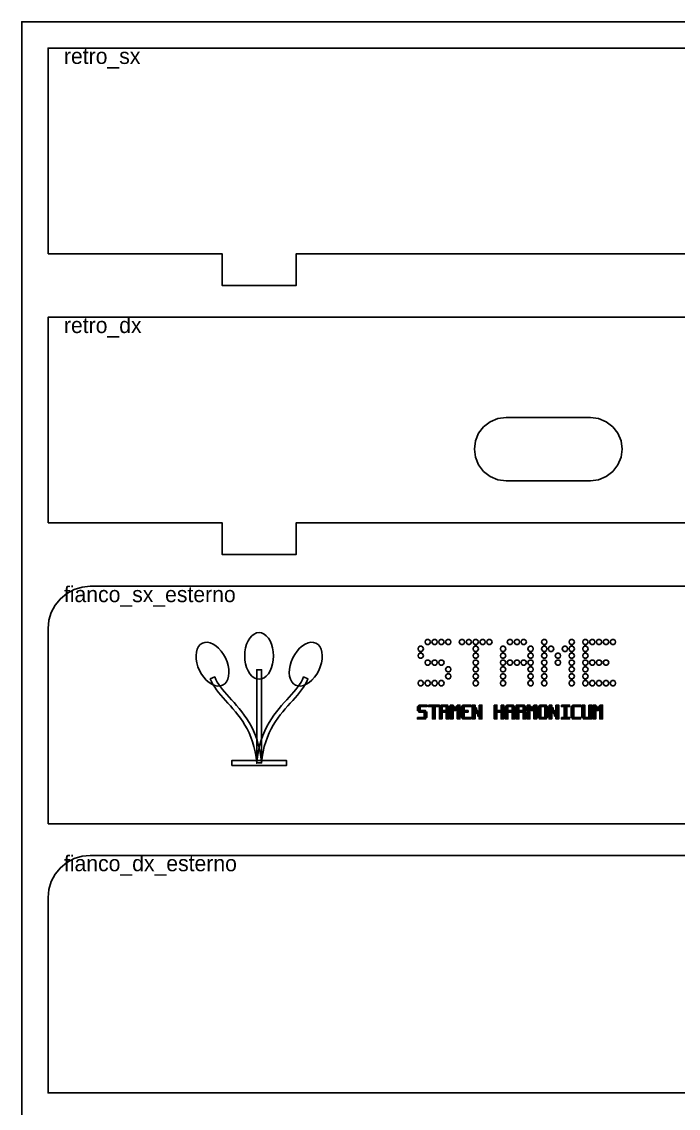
# Model space of a CAD drawing. Header units: millimetres. Extents: x 0 to 390, y 0 to 390.
# Drawn here: x 0 to 124.5, y 184.1 to 390 of the extents above; entities that cross this region are included whole.
import ezdxf

# ---------------------------------------------------------------- set-up
doc = ezdxf.new("R2010")
doc.units = ezdxf.units.MM
for name, color, linetype in [('INCISIONE', 7, 'CONTINUOUS'), ('SEGNO', 5, 'CONTINUOUS'), ('TAGLIO', 1, 'CONTINUOUS')]:
    doc.layers.add(name, color=color, linetype=linetype)

msp = doc.modelspace()

# ---------------------------------------------------------------- linework, layer by layer
at = {"layer": 'INCISIONE'}
for points in [[(47.73, 269.8), (47.689, 269.032), (47.565, 268.288), (47.364, 267.59), (47.091, 266.959), (46.755, 266.414), (46.365, 265.972), (45.934, 265.647), (45.474, 265.447), (45, 265.38), (44.526, 265.447), (44.066, 265.647), (43.635, 265.972), (43.245, 266.414), (42.909, 266.959), (42.636, 267.59), (42.435, 268.288), (42.311, 269.032), (42.27, 269.8), (42.311, 270.568), (42.435, 271.312), (42.636, 272.01), (42.909, 272.641), (43.245, 273.186), (43.635, 273.628), (44.066, 273.953), (44.526, 274.153), (45, 274.22), (45.474, 274.153), (45.934, 273.953), (46.365, 273.628), (46.755, 273.186), (47.091, 272.641), (47.364, 272.01), (47.565, 271.312), (47.689, 270.568)], [(38.618, 269.427), (38.915, 268.718), (39.128, 267.995), (39.25, 267.278), (39.279, 266.591), (39.213, 265.954), (39.054, 265.387), (38.807, 264.906), (38.48, 264.527), (38.083, 264.26), (37.626, 264.114), (37.126, 264.094), (36.596, 264.2), (36.053, 264.428), (35.513, 264.772), (34.992, 265.222), (34.508, 265.763), (34.073, 266.379), (33.702, 267.053), (33.405, 267.762), (33.192, 268.485), (33.07, 269.202), (33.041, 269.889), (33.107, 270.526), (33.266, 271.093), (33.513, 271.574), (33.84, 271.953), (34.237, 272.22), (34.694, 272.366), (35.194, 272.386), (35.724, 272.28), (36.267, 272.052), (36.807, 271.708), (37.328, 271.258), (37.812, 270.717), (38.247, 270.101)], [(56.298, 267.053), (55.927, 266.379), (55.492, 265.763), (55.008, 265.222), (54.487, 264.772), (53.947, 264.428), (53.404, 264.2), (52.874, 264.094), (52.374, 264.114), (51.917, 264.26), (51.52, 264.527), (51.193, 264.906), (50.946, 265.387), (50.787, 265.954), (50.721, 266.591), (50.75, 267.278), (50.872, 267.995), (51.085, 268.718), (51.382, 269.427), (51.753, 270.101), (52.188, 270.717), (52.672, 271.258), (53.193, 271.708), (53.733, 272.052), (54.276, 272.28), (54.806, 272.386), (55.306, 272.366), (55.763, 272.22), (56.16, 271.953), (56.487, 271.574), (56.734, 271.093), (56.893, 270.526), (56.959, 269.889), (56.93, 269.202), (56.808, 268.485), (56.595, 267.762)], [(77.457, 272.45), (77.36, 272.152), (77.107, 271.968), (76.793, 271.968), (76.54, 272.152), (76.443, 272.45), (76.54, 272.748), (76.793, 272.932), (77.107, 272.932), (77.36, 272.748)], [(78.757, 272.45), (78.66, 272.152), (78.407, 271.968), (78.093, 271.968), (77.84, 272.152), (77.743, 272.45), (77.84, 272.748), (78.093, 272.932), (78.407, 272.932), (78.66, 272.748)], [(80.057, 272.45), (79.96, 272.152), (79.707, 271.968), (79.393, 271.968), (79.14, 272.152), (79.043, 272.45), (79.14, 272.748), (79.393, 272.932), (79.707, 272.932), (79.96, 272.748)], [(81.357, 272.45), (81.26, 272.152), (81.007, 271.968), (80.693, 271.968), (80.44, 272.152), (80.343, 272.45), (80.44, 272.748), (80.693, 272.932), (81.007, 272.932), (81.26, 272.748)], [(83.957, 272.45), (83.86, 272.152), (83.607, 271.968), (83.293, 271.968), (83.04, 272.152), (82.943, 272.45), (83.04, 272.748), (83.293, 272.932), (83.607, 272.932), (83.86, 272.748)], [(85.257, 272.45), (85.16, 272.152), (84.907, 271.968), (84.593, 271.968), (84.34, 272.152), (84.243, 272.45), (84.34, 272.748), (84.593, 272.932), (84.907, 272.932), (85.16, 272.748)], [(86.557, 272.45), (86.46, 272.152), (86.207, 271.968), (85.893, 271.968), (85.64, 272.152), (85.543, 272.45), (85.64, 272.748), (85.893, 272.932), (86.207, 272.932), (86.46, 272.748)], [(87.857, 272.45), (87.76, 272.152), (87.507, 271.968), (87.193, 271.968), (86.94, 272.152), (86.843, 272.45), (86.94, 272.748), (87.193, 272.932), (87.507, 272.932), (87.76, 272.748)], [(89.157, 272.45), (89.06, 272.152), (88.807, 271.968), (88.493, 271.968), (88.24, 272.152), (88.143, 272.45), (88.24, 272.748), (88.493, 272.932), (88.807, 272.932), (89.06, 272.748)], [(93.057, 272.45), (92.96, 272.152), (92.707, 271.968), (92.393, 271.968), (92.14, 272.152), (92.043, 272.45), (92.14, 272.748), (92.393, 272.932), (92.707, 272.932), (92.96, 272.748)], [(94.357, 272.45), (94.26, 272.152), (94.007, 271.968), (93.693, 271.968), (93.44, 272.152), (93.343, 272.45), (93.44, 272.748), (93.693, 272.932), (94.007, 272.932), (94.26, 272.748)], [(95.657, 272.45), (95.56, 272.152), (95.307, 271.968), (94.993, 271.968), (94.74, 272.152), (94.643, 272.45), (94.74, 272.748), (94.993, 272.932), (95.307, 272.932), (95.56, 272.748)], [(99.557, 272.45), (99.46, 272.152), (99.207, 271.968), (98.893, 271.968), (98.64, 272.152), (98.543, 272.45), (98.64, 272.748), (98.893, 272.932), (99.207, 272.932), (99.46, 272.748)], [(104.757, 272.45), (104.66, 272.152), (104.407, 271.968), (104.093, 271.968), (103.84, 272.152), (103.743, 272.45), (103.84, 272.748), (104.093, 272.932), (104.407, 272.932), (104.66, 272.748)], [(107.357, 272.45), (107.26, 272.152), (107.007, 271.968), (106.693, 271.968), (106.44, 272.152), (106.343, 272.45), (106.44, 272.748), (106.693, 272.932), (107.007, 272.932), (107.26, 272.748)], [(108.657, 272.45), (108.56, 272.152), (108.307, 271.968), (107.993, 271.968), (107.74, 272.152), (107.643, 272.45), (107.74, 272.748), (107.993, 272.932), (108.307, 272.932), (108.56, 272.748)], [(109.957, 272.45), (109.86, 272.152), (109.607, 271.968), (109.293, 271.968), (109.04, 272.152), (108.943, 272.45), (109.04, 272.748), (109.293, 272.932), (109.607, 272.932), (109.86, 272.748)], [(111.257, 272.45), (111.16, 272.152), (110.907, 271.968), (110.593, 271.968), (110.34, 272.152), (110.243, 272.45), (110.34, 272.748), (110.593, 272.932), (110.907, 272.932), (111.16, 272.748)], [(112.557, 272.45), (112.46, 272.152), (112.207, 271.968), (111.893, 271.968), (111.64, 272.152), (111.543, 272.45), (111.64, 272.748), (111.893, 272.932), (112.207, 272.932), (112.46, 272.748)], [(76.157, 271.15), (76.06, 270.852), (75.807, 270.668), (75.493, 270.668), (75.24, 270.852), (75.143, 271.15), (75.24, 271.448), (75.493, 271.632), (75.807, 271.632), (76.06, 271.448)], [(76.157, 269.85), (76.06, 269.552), (75.807, 269.368), (75.493, 269.368), (75.24, 269.552), (75.143, 269.85), (75.24, 270.148), (75.493, 270.332), (75.807, 270.332), (76.06, 270.148)], [(86.557, 271.15), (86.46, 270.852), (86.207, 270.668), (85.893, 270.668), (85.64, 270.852), (85.543, 271.15), (85.64, 271.448), (85.893, 271.632), (86.207, 271.632), (86.46, 271.448)], [(86.557, 269.85), (86.46, 269.552), (86.207, 269.368), (85.893, 269.368), (85.64, 269.552), (85.543, 269.85), (85.64, 270.148), (85.893, 270.332), (86.207, 270.332), (86.46, 270.148)], [(91.757, 271.15), (91.66, 270.852), (91.407, 270.668), (91.093, 270.668), (90.84, 270.852), (90.743, 271.15), (90.84, 271.448), (91.093, 271.632), (91.407, 271.632), (91.66, 271.448)], [(91.757, 269.85), (91.66, 269.552), (91.407, 269.368), (91.093, 269.368), (90.84, 269.552), (90.743, 269.85), (90.84, 270.148), (91.093, 270.332), (91.407, 270.332), (91.66, 270.148)], [(96.957, 271.15), (96.86, 270.852), (96.607, 270.668), (96.293, 270.668), (96.04, 270.852), (95.943, 271.15), (96.04, 271.448), (96.293, 271.632), (96.607, 271.632), (96.86, 271.448)], [(96.957, 269.85), (96.86, 269.552), (96.607, 269.368), (96.293, 269.368), (96.04, 269.552), (95.943, 269.85), (96.04, 270.148), (96.293, 270.332), (96.607, 270.332), (96.86, 270.148)], [(99.557, 271.15), (99.46, 270.852), (99.207, 270.668), (98.893, 270.668), (98.64, 270.852), (98.543, 271.15), (98.64, 271.448), (98.893, 271.632), (99.207, 271.632), (99.46, 271.448)], [(99.557, 269.85), (99.46, 269.552), (99.207, 269.368), (98.893, 269.368), (98.64, 269.552), (98.543, 269.85), (98.64, 270.148), (98.893, 270.332), (99.207, 270.332), (99.46, 270.148)], [(100.857, 271.15), (100.76, 270.852), (100.507, 270.668), (100.193, 270.668), (99.94, 270.852), (99.843, 271.15), (99.94, 271.448), (100.193, 271.632), (100.507, 271.632), (100.76, 271.448)], [(102.157, 269.85), (102.06, 269.552), (101.807, 269.368), (101.493, 269.368), (101.24, 269.552), (101.143, 269.85), (101.24, 270.148), (101.493, 270.332), (101.807, 270.332), (102.06, 270.148)], [(103.457, 271.15), (103.36, 270.852), (103.107, 270.668), (102.793, 270.668), (102.54, 270.852), (102.443, 271.15), (102.54, 271.448), (102.793, 271.632), (103.107, 271.632), (103.36, 271.448)], [(104.757, 271.15), (104.66, 270.852), (104.407, 270.668), (104.093, 270.668), (103.84, 270.852), (103.743, 271.15), (103.84, 271.448), (104.093, 271.632), (104.407, 271.632), (104.66, 271.448)], [(104.757, 269.85), (104.66, 269.552), (104.407, 269.368), (104.093, 269.368), (103.84, 269.552), (103.743, 269.85), (103.84, 270.148), (104.093, 270.332), (104.407, 270.332), (104.66, 270.148)], [(107.357, 271.15), (107.26, 270.852), (107.007, 270.668), (106.693, 270.668), (106.44, 270.852), (106.343, 271.15), (106.44, 271.448), (106.693, 271.632), (107.007, 271.632), (107.26, 271.448)], [(107.357, 269.85), (107.26, 269.552), (107.007, 269.368), (106.693, 269.368), (106.44, 269.552), (106.343, 269.85), (106.44, 270.148), (106.693, 270.332), (107.007, 270.332), (107.26, 270.148)], [(77.457, 268.55), (77.36, 268.252), (77.107, 268.068), (76.793, 268.068), (76.54, 268.252), (76.443, 268.55), (76.54, 268.848), (76.793, 269.032), (77.107, 269.032), (77.36, 268.848)], [(78.757, 268.55), (78.66, 268.252), (78.407, 268.068), (78.093, 268.068), (77.84, 268.252), (77.743, 268.55), (77.84, 268.848), (78.093, 269.032), (78.407, 269.032), (78.66, 268.848)], [(80.057, 268.55), (79.96, 268.252), (79.707, 268.068), (79.393, 268.068), (79.14, 268.252), (79.043, 268.55), (79.14, 268.848), (79.393, 269.032), (79.707, 269.032), (79.96, 268.848)], [(81.357, 267.25), (81.26, 266.952), (81.007, 266.768), (80.693, 266.768), (80.44, 266.952), (80.343, 267.25), (80.44, 267.548), (80.693, 267.732), (81.007, 267.732), (81.26, 267.548)], [(86.557, 268.55), (86.46, 268.252), (86.207, 268.068), (85.893, 268.068), (85.64, 268.252), (85.543, 268.55), (85.64, 268.848), (85.893, 269.032), (86.207, 269.032), (86.46, 268.848)], [(86.557, 267.25), (86.46, 266.952), (86.207, 266.768), (85.893, 266.768), (85.64, 266.952), (85.543, 267.25), (85.64, 267.548), (85.893, 267.732), (86.207, 267.732), (86.46, 267.548)], [(91.757, 268.55), (91.66, 268.252), (91.407, 268.068), (91.093, 268.068), (90.84, 268.252), (90.743, 268.55), (90.84, 268.848), (91.093, 269.032), (91.407, 269.032), (91.66, 268.848)], [(91.757, 267.25), (91.66, 266.952), (91.407, 266.768), (91.093, 266.768), (90.84, 266.952), (90.743, 267.25), (90.84, 267.548), (91.093, 267.732), (91.407, 267.732), (91.66, 267.548)], [(93.057, 268.55), (92.96, 268.252), (92.707, 268.068), (92.393, 268.068), (92.14, 268.252), (92.043, 268.55), (92.14, 268.848), (92.393, 269.032), (92.707, 269.032), (92.96, 268.848)], [(94.357, 268.55), (94.26, 268.252), (94.007, 268.068), (93.693, 268.068), (93.44, 268.252), (93.343, 268.55), (93.44, 268.848), (93.693, 269.032), (94.007, 269.032), (94.26, 268.848)], [(95.657, 268.55), (95.56, 268.252), (95.307, 268.068), (94.993, 268.068), (94.74, 268.252), (94.643, 268.55), (94.74, 268.848), (94.993, 269.032), (95.307, 269.032), (95.56, 268.848)], [(96.957, 268.55), (96.86, 268.252), (96.607, 268.068), (96.293, 268.068), (96.04, 268.252), (95.943, 268.55), (96.04, 268.848), (96.293, 269.032), (96.607, 269.032), (96.86, 268.848)], [(96.957, 267.25), (96.86, 266.952), (96.607, 266.768), (96.293, 266.768), (96.04, 266.952), (95.943, 267.25), (96.04, 267.548), (96.293, 267.732), (96.607, 267.732), (96.86, 267.548)], [(99.557, 268.55), (99.46, 268.252), (99.207, 268.068), (98.893, 268.068), (98.64, 268.252), (98.543, 268.55), (98.64, 268.848), (98.893, 269.032), (99.207, 269.032), (99.46, 268.848)], [(99.557, 267.25), (99.46, 266.952), (99.207, 266.768), (98.893, 266.768), (98.64, 266.952), (98.543, 267.25), (98.64, 267.548), (98.893, 267.732), (99.207, 267.732), (99.46, 267.548)], [(102.157, 268.55), (102.06, 268.252), (101.807, 268.068), (101.493, 268.068), (101.24, 268.252), (101.143, 268.55), (101.24, 268.848), (101.493, 269.032), (101.807, 269.032), (102.06, 268.848)], [(104.757, 268.55), (104.66, 268.252), (104.407, 268.068), (104.093, 268.068), (103.84, 268.252), (103.743, 268.55), (103.84, 268.848), (104.093, 269.032), (104.407, 269.032), (104.66, 268.848)], [(104.757, 267.25), (104.66, 266.952), (104.407, 266.768), (104.093, 266.768), (103.84, 266.952), (103.743, 267.25), (103.84, 267.548), (104.093, 267.732), (104.407, 267.732), (104.66, 267.548)], [(107.357, 268.55), (107.26, 268.252), (107.007, 268.068), (106.693, 268.068), (106.44, 268.252), (106.343, 268.55), (106.44, 268.848), (106.693, 269.032), (107.007, 269.032), (107.26, 268.848)], [(107.357, 267.25), (107.26, 266.952), (107.007, 266.768), (106.693, 266.768), (106.44, 266.952), (106.343, 267.25), (106.44, 267.548), (106.693, 267.732), (107.007, 267.732), (107.26, 267.548)], [(108.657, 268.55), (108.56, 268.252), (108.307, 268.068), (107.993, 268.068), (107.74, 268.252), (107.643, 268.55), (107.74, 268.848), (107.993, 269.032), (108.307, 269.032), (108.56, 268.848)], [(109.957, 268.55), (109.86, 268.252), (109.607, 268.068), (109.293, 268.068), (109.04, 268.252), (108.943, 268.55), (109.04, 268.848), (109.293, 269.032), (109.607, 269.032), (109.86, 268.848)], [(111.257, 268.55), (111.16, 268.252), (110.907, 268.068), (110.593, 268.068), (110.34, 268.252), (110.243, 268.55), (110.34, 268.848), (110.593, 269.032), (110.907, 269.032), (111.16, 268.848)], [(45.452, 249.57), (45.324, 250.718), (45.138, 251.813), (44.9, 252.844), (44.615, 253.816), (44.288, 254.73), (43.923, 255.591), (43.525, 256.402), (43.1, 257.166), (42.653, 257.885), (42.187, 258.565), (41.71, 259.208), (41.225, 259.818), (40.737, 260.398), (40.252, 260.952), (39.775, 261.484), (39.309, 261.997), (38.861, 262.494), (38.435, 262.979), (38.035, 263.455), (37.666, 263.924), (37.333, 264.391), (37.04, 264.856), (36.79, 265.325), (36.578, 265.819), (35.742, 265.461), (35.97, 264.93), (36.253, 264.399), (36.578, 263.883), (36.938, 263.379), (37.329, 262.881), (37.745, 262.386), (38.181, 261.889), (38.634, 261.387), (39.099, 260.874), (39.571, 260.349), (40.046, 259.806), (40.52, 259.242), (40.988, 258.654), (41.446, 258.037), (41.89, 257.388), (42.316, 256.704), (42.719, 255.98), (43.095, 255.214), (43.44, 254.4), (43.75, 253.535), (44.02, 252.614), (44.246, 251.635), (44.423, 250.592), (44.548, 249.47)], [(45.455, 249.52), (45.455, 250.27), (45.455, 251.025), (45.455, 251.783), (45.455, 252.545), (45.455, 253.309), (45.455, 254.074), (45.455, 254.84), (45.455, 255.606), (45.455, 256.371), (45.455, 257.134), (45.455, 257.895), (45.455, 258.652), (45.455, 259.406), (45.455, 260.155), (45.455, 260.898), (45.455, 261.634), (45.455, 262.363), (45.455, 263.085), (45.455, 263.797), (45.455, 264.5), (45.455, 265.193), (45.455, 265.874), (45.455, 266.543), (45.455, 267.2), (44.545, 267.2), (44.545, 266.543), (44.545, 265.874), (44.545, 265.193), (44.545, 264.5), (44.545, 263.797), (44.545, 263.085), (44.545, 262.363), (44.545, 261.634), (44.545, 260.898), (44.545, 260.155), (44.545, 259.406), (44.545, 258.652), (44.545, 257.895), (44.545, 257.134), (44.545, 256.371), (44.545, 255.606), (44.545, 254.84), (44.545, 254.074), (44.545, 253.309), (44.545, 252.545), (44.545, 251.783), (44.545, 251.025), (44.545, 250.27), (44.545, 249.52)], [(45.452, 249.47), (45.577, 250.592), (45.754, 251.635), (45.98, 252.614), (46.25, 253.535), (46.56, 254.4), (46.905, 255.214), (47.281, 255.98), (47.684, 256.704), (48.11, 257.388), (48.554, 258.037), (49.012, 258.654), (49.48, 259.242), (49.954, 259.806), (50.429, 260.349), (50.901, 260.874), (51.366, 261.387), (51.819, 261.889), (52.255, 262.386), (52.671, 262.881), (53.062, 263.379), (53.422, 263.883), (53.747, 264.399), (54.03, 264.93), (54.258, 265.461), (53.422, 265.819), (53.21, 265.325), (52.96, 264.856), (52.667, 264.391), (52.334, 263.924), (51.965, 263.455), (51.565, 262.979), (51.139, 262.494), (50.691, 261.997), (50.225, 261.484), (49.748, 260.952), (49.263, 260.398), (48.775, 259.818), (48.29, 259.208), (47.813, 258.565), (47.347, 257.885), (46.9, 257.166), (46.475, 256.402), (46.077, 255.591), (45.712, 254.73), (45.385, 253.816), (45.1, 252.844), (44.862, 251.813), (44.676, 250.718), (44.548, 249.57)], [(81.357, 265.95), (81.26, 265.652), (81.007, 265.468), (80.693, 265.468), (80.44, 265.652), (80.343, 265.95), (80.44, 266.248), (80.693, 266.432), (81.007, 266.432), (81.26, 266.248)], [(86.557, 265.95), (86.46, 265.652), (86.207, 265.468), (85.893, 265.468), (85.64, 265.652), (85.543, 265.95), (85.64, 266.248), (85.893, 266.432), (86.207, 266.432), (86.46, 266.248)], [(91.757, 265.95), (91.66, 265.652), (91.407, 265.468), (91.093, 265.468), (90.84, 265.652), (90.743, 265.95), (90.84, 266.248), (91.093, 266.432), (91.407, 266.432), (91.66, 266.248)], [(96.957, 265.95), (96.86, 265.652), (96.607, 265.468), (96.293, 265.468), (96.04, 265.652), (95.943, 265.95), (96.04, 266.248), (96.293, 266.432), (96.607, 266.432), (96.86, 266.248)], [(99.557, 265.95), (99.46, 265.652), (99.207, 265.468), (98.893, 265.468), (98.64, 265.652), (98.543, 265.95), (98.64, 266.248), (98.893, 266.432), (99.207, 266.432), (99.46, 266.248)], [(104.757, 265.95), (104.66, 265.652), (104.407, 265.468), (104.093, 265.468), (103.84, 265.652), (103.743, 265.95), (103.84, 266.248), (104.093, 266.432), (104.407, 266.432), (104.66, 266.248)], [(107.357, 265.95), (107.26, 265.652), (107.007, 265.468), (106.693, 265.468), (106.44, 265.652), (106.343, 265.95), (106.44, 266.248), (106.693, 266.432), (107.007, 266.432), (107.26, 266.248)], [(76.157, 264.65), (76.06, 264.352), (75.807, 264.168), (75.493, 264.168), (75.24, 264.352), (75.143, 264.65), (75.24, 264.948), (75.493, 265.132), (75.807, 265.132), (76.06, 264.948)], [(77.457, 264.65), (77.36, 264.352), (77.107, 264.168), (76.793, 264.168), (76.54, 264.352), (76.443, 264.65), (76.54, 264.948), (76.793, 265.132), (77.107, 265.132), (77.36, 264.948)], [(78.757, 264.65), (78.66, 264.352), (78.407, 264.168), (78.093, 264.168), (77.84, 264.352), (77.743, 264.65), (77.84, 264.948), (78.093, 265.132), (78.407, 265.132), (78.66, 264.948)], [(80.057, 264.65), (79.96, 264.352), (79.707, 264.168), (79.393, 264.168), (79.14, 264.352), (79.043, 264.65), (79.14, 264.948), (79.393, 265.132), (79.707, 265.132), (79.96, 264.948)], [(86.557, 264.65), (86.46, 264.352), (86.207, 264.168), (85.893, 264.168), (85.64, 264.352), (85.543, 264.65), (85.64, 264.948), (85.893, 265.132), (86.207, 265.132), (86.46, 264.948)], [(91.757, 264.65), (91.66, 264.352), (91.407, 264.168), (91.093, 264.168), (90.84, 264.352), (90.743, 264.65), (90.84, 264.948), (91.093, 265.132), (91.407, 265.132), (91.66, 264.948)], [(96.957, 264.65), (96.86, 264.352), (96.607, 264.168), (96.293, 264.168), (96.04, 264.352), (95.943, 264.65), (96.04, 264.948), (96.293, 265.132), (96.607, 265.132), (96.86, 264.948)], [(99.557, 264.65), (99.46, 264.352), (99.207, 264.168), (98.893, 264.168), (98.64, 264.352), (98.543, 264.65), (98.64, 264.948), (98.893, 265.132), (99.207, 265.132), (99.46, 264.948)], [(104.757, 264.65), (104.66, 264.352), (104.407, 264.168), (104.093, 264.168), (103.84, 264.352), (103.743, 264.65), (103.84, 264.948), (104.093, 265.132), (104.407, 265.132), (104.66, 264.948)], [(107.357, 264.65), (107.26, 264.352), (107.007, 264.168), (106.693, 264.168), (106.44, 264.352), (106.343, 264.65), (106.44, 264.948), (106.693, 265.132), (107.007, 265.132), (107.26, 264.948)], [(108.657, 264.65), (108.56, 264.352), (108.307, 264.168), (107.993, 264.168), (107.74, 264.352), (107.643, 264.65), (107.74, 264.948), (107.993, 265.132), (108.307, 265.132), (108.56, 264.948)], [(109.957, 264.65), (109.86, 264.352), (109.607, 264.168), (109.293, 264.168), (109.04, 264.352), (108.943, 264.65), (109.04, 264.948), (109.293, 265.132), (109.607, 265.132), (109.86, 264.948)], [(111.257, 264.65), (111.16, 264.352), (110.907, 264.168), (110.593, 264.168), (110.34, 264.352), (110.243, 264.65), (110.34, 264.948), (110.593, 265.132), (110.907, 265.132), (111.16, 264.948)], [(112.557, 264.65), (112.46, 264.352), (112.207, 264.168), (111.893, 264.168), (111.64, 264.352), (111.543, 264.65), (111.64, 264.948), (111.893, 265.132), (112.207, 265.132), (112.46, 264.948)], [(75, 260.22), (75.52, 260.22), (75.52, 259.96), (75, 259.96)], [(75, 259.96), (75.52, 259.96), (75.52, 259.7), (75, 259.7)], [(75, 259.7), (75.52, 259.7), (75.52, 259.44), (75, 259.44)], [(75.26, 260.48), (76.82, 260.48), (76.82, 260.22), (75.26, 260.22)], [(77.08, 260.48), (79.16, 260.48), (79.16, 260.22), (77.08, 260.22)], [(77.86, 260.22), (78.38, 260.22), (78.38, 259.96), (77.86, 259.96)], [(77.86, 259.96), (78.38, 259.96), (78.38, 259.7), (77.86, 259.7)], [(77.86, 259.7), (78.38, 259.7), (78.38, 259.44), (77.86, 259.44)], [(79.16, 260.22), (79.68, 260.22), (79.68, 259.96), (79.16, 259.96)], [(79.16, 259.96), (79.68, 259.96), (79.68, 259.7), (79.16, 259.7)], [(79.16, 259.7), (79.68, 259.7), (79.68, 259.44), (79.16, 259.44)], [(79.42, 260.48), (80.72, 260.48), (80.72, 260.22), (79.42, 260.22)], [(80.46, 260.22), (80.98, 260.22), (80.98, 259.96), (80.46, 259.96)], [(80.46, 259.96), (80.98, 259.96), (80.98, 259.7), (80.46, 259.7)], [(80.46, 259.7), (80.98, 259.7), (80.98, 259.44), (80.46, 259.44)], [(81.24, 260.48), (81.76, 260.48), (81.76, 260.22), (81.24, 260.22)], [(81.24, 260.22), (82.02, 260.22), (82.02, 259.96), (81.24, 259.96)], [(81.24, 259.96), (83.06, 259.96), (83.06, 259.7), (81.24, 259.7)], [(81.24, 259.7), (81.76, 259.7), (81.76, 259.44), (81.24, 259.44)], [(82.02, 259.7), (82.28, 259.7), (82.28, 259.44), (82.02, 259.44)], [(82.28, 260.22), (83.06, 260.22), (83.06, 259.96), (82.28, 259.96)], [(82.54, 260.48), (83.06, 260.48), (83.06, 260.22), (82.54, 260.22)], [(82.54, 259.7), (83.06, 259.7), (83.06, 259.44), (82.54, 259.44)], [(83.32, 260.22), (83.84, 260.22), (83.84, 259.96), (83.32, 259.96)], [(83.32, 259.96), (83.84, 259.96), (83.84, 259.7), (83.32, 259.7)], [(83.32, 259.7), (83.84, 259.7), (83.84, 259.44), (83.32, 259.44)], [(83.58, 260.48), (85.14, 260.48), (85.14, 260.22), (83.58, 260.22)], [(85.4, 260.48), (85.92, 260.48), (85.92, 260.22), (85.4, 260.22)], [(85.4, 260.22), (85.92, 260.22), (85.92, 259.96), (85.4, 259.96)], [(85.4, 259.96), (86.18, 259.96), (86.18, 259.7), (85.4, 259.7)], [(85.4, 259.7), (86.18, 259.7), (86.18, 259.44), (85.4, 259.44)], [(86.7, 260.48), (87.22, 260.48), (87.22, 260.22), (86.7, 260.22)], [(86.7, 260.22), (87.22, 260.22), (87.22, 259.96), (86.7, 259.96)], [(86.7, 259.96), (87.22, 259.96), (87.22, 259.7), (86.7, 259.7)], [(86.7, 259.7), (87.22, 259.7), (87.22, 259.44), (86.7, 259.44)], [(89.56, 260.48), (90.08, 260.48), (90.08, 260.22), (89.56, 260.22)], [(89.56, 260.22), (90.08, 260.22), (90.08, 259.96), (89.56, 259.96)], [(89.56, 259.96), (90.08, 259.96), (90.08, 259.7), (89.56, 259.7)], [(89.56, 259.7), (90.08, 259.7), (90.08, 259.44), (89.56, 259.44)], [(90.86, 260.48), (91.38, 260.48), (91.38, 260.22), (90.86, 260.22)], [(90.86, 260.22), (91.38, 260.22), (91.38, 259.96), (90.86, 259.96)], [(90.86, 259.96), (91.38, 259.96), (91.38, 259.7), (90.86, 259.7)], [(90.86, 259.7), (91.38, 259.7), (91.38, 259.44), (90.86, 259.44)], [(91.64, 260.22), (92.16, 260.22), (92.16, 259.96), (91.64, 259.96)], [(91.64, 259.96), (92.16, 259.96), (92.16, 259.7), (91.64, 259.7)], [(91.64, 259.7), (92.16, 259.7), (92.16, 259.44), (91.64, 259.44)], [(91.9, 260.48), (93.2, 260.48), (93.2, 260.22), (91.9, 260.22)], [(92.94, 260.22), (93.46, 260.22), (93.46, 259.96), (92.94, 259.96)], [(92.94, 259.96), (93.46, 259.96), (93.46, 259.7), (92.94, 259.7)], [(92.94, 259.7), (93.46, 259.7), (93.46, 259.44), (92.94, 259.44)], [(93.72, 260.48), (95.28, 260.48), (95.28, 260.22), (93.72, 260.22)], [(93.72, 260.22), (94.24, 260.22), (94.24, 259.96), (93.72, 259.96)], [(93.72, 259.96), (94.24, 259.96), (94.24, 259.7), (93.72, 259.7)], [(93.72, 259.7), (94.24, 259.7), (94.24, 259.44), (93.72, 259.44)], [(95.02, 260.22), (95.54, 260.22), (95.54, 259.96), (95.02, 259.96)], [(95.02, 259.96), (95.54, 259.96), (95.54, 259.7), (95.02, 259.7)], [(95.02, 259.7), (95.54, 259.7), (95.54, 259.44), (95.02, 259.44)], [(95.8, 260.48), (96.32, 260.48), (96.32, 260.22), (95.8, 260.22)], [(95.8, 260.22), (96.58, 260.22), (96.58, 259.96), (95.8, 259.96)], [(95.8, 259.96), (97.62, 259.96), (97.62, 259.7), (95.8, 259.7)], [(95.8, 259.7), (96.32, 259.7), (96.32, 259.44), (95.8, 259.44)], [(96.58, 259.7), (96.84, 259.7), (96.84, 259.44), (96.58, 259.44)], [(96.84, 260.22), (97.62, 260.22), (97.62, 259.96), (96.84, 259.96)], [(97.1, 260.48), (97.62, 260.48), (97.62, 260.22), (97.1, 260.22)], [(97.1, 259.7), (97.62, 259.7), (97.62, 259.44), (97.1, 259.44)], [(97.88, 260.22), (98.4, 260.22), (98.4, 259.96), (97.88, 259.96)], [(97.88, 259.96), (98.4, 259.96), (98.4, 259.7), (97.88, 259.7)], [(97.88, 259.7), (98.4, 259.7), (98.4, 259.44), (97.88, 259.44)], [(98.14, 260.48), (99.44, 260.48), (99.44, 260.22), (98.14, 260.22)], [(99.18, 260.22), (99.7, 260.22), (99.7, 259.96), (99.18, 259.96)], [(99.18, 259.96), (99.7, 259.96), (99.7, 259.7), (99.18, 259.7)], [(99.18, 259.7), (99.7, 259.7), (99.7, 259.44), (99.18, 259.44)], [(99.96, 260.48), (100.48, 260.48), (100.48, 260.22), (99.96, 260.22)], [(99.96, 260.22), (100.48, 260.22), (100.48, 259.96), (99.96, 259.96)], [(99.96, 259.96), (100.74, 259.96), (100.74, 259.7), (99.96, 259.7)], [(99.96, 259.7), (100.74, 259.7), (100.74, 259.44), (99.96, 259.44)], [(101.26, 260.48), (101.78, 260.48), (101.78, 260.22), (101.26, 260.22)], [(101.26, 260.22), (101.78, 260.22), (101.78, 259.96), (101.26, 259.96)], [(101.26, 259.96), (101.78, 259.96), (101.78, 259.7), (101.26, 259.7)], [(101.26, 259.7), (101.78, 259.7), (101.78, 259.44), (101.26, 259.44)], [(102.3, 260.48), (103.86, 260.48), (103.86, 260.22), (102.3, 260.22)], [(102.82, 260.22), (103.34, 260.22), (103.34, 259.96), (102.82, 259.96)], [(102.82, 259.96), (103.34, 259.96), (103.34, 259.7), (102.82, 259.7)], [(102.82, 259.7), (103.34, 259.7), (103.34, 259.44), (102.82, 259.44)], [(104.12, 260.22), (104.64, 260.22), (104.64, 259.96), (104.12, 259.96)], [(104.12, 259.96), (104.64, 259.96), (104.64, 259.7), (104.12, 259.7)], [(104.12, 259.7), (104.64, 259.7), (104.64, 259.44), (104.12, 259.44)], [(104.38, 260.48), (105.94, 260.48), (105.94, 260.22), (104.38, 260.22)], [(106.2, 260.48), (106.72, 260.48), (106.72, 260.22), (106.2, 260.22)], [(106.2, 260.22), (106.72, 260.22), (106.72, 259.96), (106.2, 259.96)], [(106.2, 259.96), (106.72, 259.96), (106.72, 259.7), (106.2, 259.7)], [(106.2, 259.7), (106.72, 259.7), (106.72, 259.44), (106.2, 259.44)], [(107.5, 260.48), (108.02, 260.48), (108.02, 260.22), (107.5, 260.22)], [(107.5, 260.22), (108.02, 260.22), (108.02, 259.96), (107.5, 259.96)], [(107.5, 259.96), (108.02, 259.96), (108.02, 259.7), (107.5, 259.7)], [(107.5, 259.7), (108.02, 259.7), (108.02, 259.44), (107.5, 259.44)], [(108.28, 260.48), (108.8, 260.48), (108.8, 260.22), (108.28, 260.22)], [(108.28, 260.22), (109.06, 260.22), (109.06, 259.96), (108.28, 259.96)], [(108.28, 259.96), (110.1, 259.96), (110.1, 259.7), (108.28, 259.7)], [(108.28, 259.7), (108.8, 259.7), (108.8, 259.44), (108.28, 259.44)], [(109.06, 259.7), (109.32, 259.7), (109.32, 259.44), (109.06, 259.44)], [(109.32, 260.22), (110.1, 260.22), (110.1, 259.96), (109.32, 259.96)], [(109.58, 260.48), (110.1, 260.48), (110.1, 260.22), (109.58, 260.22)], [(109.58, 259.7), (110.1, 259.7), (110.1, 259.44), (109.58, 259.44)], [(75, 258.14), (76.56, 258.14), (76.56, 257.88), (75, 257.88)], [(75.26, 259.44), (76.56, 259.44), (76.56, 259.18), (75.26, 259.18)], [(76.3, 259.18), (76.82, 259.18), (76.82, 258.92), (76.3, 258.92)], [(76.3, 258.92), (76.82, 258.92), (76.82, 258.66), (76.3, 258.66)], [(76.3, 258.66), (76.82, 258.66), (76.82, 258.4), (76.3, 258.4)], [(76.3, 258.4), (76.82, 258.4), (76.82, 258.14), (76.3, 258.14)], [(77.86, 259.44), (78.38, 259.44), (78.38, 259.18), (77.86, 259.18)], [(77.86, 259.18), (78.38, 259.18), (78.38, 258.92), (77.86, 258.92)], [(77.86, 258.92), (78.38, 258.92), (78.38, 258.66), (77.86, 258.66)], [(77.86, 258.66), (78.38, 258.66), (78.38, 258.4), (77.86, 258.4)], [(77.86, 258.4), (78.38, 258.4), (78.38, 258.14), (77.86, 258.14)], [(77.86, 258.14), (78.38, 258.14), (78.38, 257.88), (77.86, 257.88)], [(79.16, 259.44), (80.98, 259.44), (80.98, 259.18), (79.16, 259.18)], [(79.16, 259.18), (79.68, 259.18), (79.68, 258.92), (79.16, 258.92)], [(79.16, 258.92), (79.68, 258.92), (79.68, 258.66), (79.16, 258.66)], [(79.16, 258.66), (79.68, 258.66), (79.68, 258.4), (79.16, 258.4)], [(79.16, 258.4), (79.68, 258.4), (79.68, 258.14), (79.16, 258.14)], [(79.16, 258.14), (79.68, 258.14), (79.68, 257.88), (79.16, 257.88)], [(80.46, 259.18), (80.98, 259.18), (80.98, 258.92), (80.46, 258.92)], [(80.46, 258.92), (80.98, 258.92), (80.98, 258.66), (80.46, 258.66)], [(80.46, 258.66), (80.98, 258.66), (80.98, 258.4), (80.46, 258.4)], [(80.46, 258.4), (80.98, 258.4), (80.98, 258.14), (80.46, 258.14)], [(80.46, 258.14), (80.98, 258.14), (80.98, 257.88), (80.46, 257.88)], [(81.24, 259.44), (81.76, 259.44), (81.76, 259.18), (81.24, 259.18)], [(81.24, 259.18), (81.76, 259.18), (81.76, 258.92), (81.24, 258.92)], [(81.24, 258.92), (81.76, 258.92), (81.76, 258.66), (81.24, 258.66)], [(81.24, 258.66), (81.76, 258.66), (81.76, 258.4), (81.24, 258.4)], [(81.24, 258.4), (81.76, 258.4), (81.76, 258.14), (81.24, 258.14)], [(81.24, 258.14), (81.76, 258.14), (81.76, 257.88), (81.24, 257.88)], [(82.54, 259.44), (83.06, 259.44), (83.06, 259.18), (82.54, 259.18)], [(82.54, 259.18), (83.06, 259.18), (83.06, 258.92), (82.54, 258.92)], [(82.54, 258.92), (83.06, 258.92), (83.06, 258.66), (82.54, 258.66)], [(82.54, 258.66), (83.06, 258.66), (83.06, 258.4), (82.54, 258.4)], [(82.54, 258.4), (83.06, 258.4), (83.06, 258.14), (82.54, 258.14)], [(82.54, 258.14), (83.06, 258.14), (83.06, 257.88), (82.54, 257.88)], [(83.32, 259.44), (84.62, 259.44), (84.62, 259.18), (83.32, 259.18)], [(83.32, 259.18), (83.84, 259.18), (83.84, 258.92), (83.32, 258.92)], [(83.32, 258.92), (83.84, 258.92), (83.84, 258.66), (83.32, 258.66)], [(83.32, 258.66), (83.84, 258.66), (83.84, 258.4), (83.32, 258.4)], [(83.32, 258.4), (83.84, 258.4), (83.84, 258.14), (83.32, 258.14)], [(83.58, 258.14), (85.14, 258.14), (85.14, 257.88), (83.58, 257.88)], [(85.4, 259.44), (85.92, 259.44), (85.92, 259.18), (85.4, 259.18)], [(85.4, 259.18), (85.92, 259.18), (85.92, 258.92), (85.4, 258.92)], [(85.4, 258.92), (85.92, 258.92), (85.92, 258.66), (85.4, 258.66)], [(85.4, 258.66), (85.92, 258.66), (85.92, 258.4), (85.4, 258.4)], [(85.4, 258.4), (85.92, 258.4), (85.92, 258.14), (85.4, 258.14)], [(85.4, 258.14), (85.92, 258.14), (85.92, 257.88), (85.4, 257.88)], [(86.18, 259.44), (86.44, 259.44), (86.44, 259.18), (86.18, 259.18)], [(86.18, 259.18), (86.44, 259.18), (86.44, 258.92), (86.18, 258.92)], [(86.44, 258.92), (87.22, 258.92), (87.22, 258.66), (86.44, 258.66)], [(86.44, 258.66), (87.22, 258.66), (87.22, 258.4), (86.44, 258.4)], [(86.7, 259.44), (87.22, 259.44), (87.22, 259.18), (86.7, 259.18)], [(86.7, 259.18), (87.22, 259.18), (87.22, 258.92), (86.7, 258.92)], [(86.7, 258.4), (87.22, 258.4), (87.22, 258.14), (86.7, 258.14)], [(86.7, 258.14), (87.22, 258.14), (87.22, 257.88), (86.7, 257.88)], [(89.56, 259.44), (91.38, 259.44), (91.38, 259.18), (89.56, 259.18)], [(89.56, 259.18), (90.08, 259.18), (90.08, 258.92), (89.56, 258.92)], [(89.56, 258.92), (90.08, 258.92), (90.08, 258.66), (89.56, 258.66)], [(89.56, 258.66), (90.08, 258.66), (90.08, 258.4), (89.56, 258.4)], [(89.56, 258.4), (90.08, 258.4), (90.08, 258.14), (89.56, 258.14)], [(89.56, 258.14), (90.08, 258.14), (90.08, 257.88), (89.56, 257.88)], [(90.86, 259.18), (91.38, 259.18), (91.38, 258.92), (90.86, 258.92)], [(90.86, 258.92), (91.38, 258.92), (91.38, 258.66), (90.86, 258.66)], [(90.86, 258.66), (91.38, 258.66), (91.38, 258.4), (90.86, 258.4)], [(90.86, 258.4), (91.38, 258.4), (91.38, 258.14), (90.86, 258.14)], [(90.86, 258.14), (91.38, 258.14), (91.38, 257.88), (90.86, 257.88)], [(91.64, 259.44), (93.46, 259.44), (93.46, 259.18), (91.64, 259.18)], [(91.64, 259.18), (92.16, 259.18), (92.16, 258.92), (91.64, 258.92)], [(91.64, 258.92), (92.16, 258.92), (92.16, 258.66), (91.64, 258.66)], [(91.64, 258.66), (92.16, 258.66), (92.16, 258.4), (91.64, 258.4)], [(91.64, 258.4), (92.16, 258.4), (92.16, 258.14), (91.64, 258.14)], [(91.64, 258.14), (92.16, 258.14), (92.16, 257.88), (91.64, 257.88)], [(92.94, 259.18), (93.46, 259.18), (93.46, 258.92), (92.94, 258.92)], [(92.94, 258.92), (93.46, 258.92), (93.46, 258.66), (92.94, 258.66)], [(92.94, 258.66), (93.46, 258.66), (93.46, 258.4), (92.94, 258.4)], [(92.94, 258.4), (93.46, 258.4), (93.46, 258.14), (92.94, 258.14)], [(92.94, 258.14), (93.46, 258.14), (93.46, 257.88), (92.94, 257.88)], [(93.72, 259.44), (95.28, 259.44), (95.28, 259.18), (93.72, 259.18)], [(93.72, 259.18), (94.24, 259.18), (94.24, 258.92), (93.72, 258.92)], [(93.72, 258.92), (94.24, 258.92), (94.24, 258.66), (93.72, 258.66)], [(93.72, 258.66), (94.24, 258.66), (94.24, 258.4), (93.72, 258.4)], [(93.72, 258.4), (94.24, 258.4), (94.24, 258.14), (93.72, 258.14)], [(93.72, 258.14), (94.24, 258.14), (94.24, 257.88), (93.72, 257.88)], [(95.02, 259.18), (95.54, 259.18), (95.54, 258.92), (95.02, 258.92)], [(95.02, 258.92), (95.54, 258.92), (95.54, 258.66), (95.02, 258.66)], [(95.02, 258.66), (95.54, 258.66), (95.54, 258.4), (95.02, 258.4)], [(95.02, 258.4), (95.54, 258.4), (95.54, 258.14), (95.02, 258.14)], [(95.02, 258.14), (95.54, 258.14), (95.54, 257.88), (95.02, 257.88)], [(95.8, 259.44), (96.32, 259.44), (96.32, 259.18), (95.8, 259.18)], [(95.8, 259.18), (96.32, 259.18), (96.32, 258.92), (95.8, 258.92)], [(95.8, 258.92), (96.32, 258.92), (96.32, 258.66), (95.8, 258.66)], [(95.8, 258.66), (96.32, 258.66), (96.32, 258.4), (95.8, 258.4)], [(95.8, 258.4), (96.32, 258.4), (96.32, 258.14), (95.8, 258.14)], [(95.8, 258.14), (96.32, 258.14), (96.32, 257.88), (95.8, 257.88)], [(97.1, 259.44), (97.62, 259.44), (97.62, 259.18), (97.1, 259.18)], [(97.1, 259.18), (97.62, 259.18), (97.62, 258.92), (97.1, 258.92)], [(97.1, 258.92), (97.62, 258.92), (97.62, 258.66), (97.1, 258.66)], [(97.1, 258.66), (97.62, 258.66), (97.62, 258.4), (97.1, 258.4)], [(97.1, 258.4), (97.62, 258.4), (97.62, 258.14), (97.1, 258.14)], [(97.1, 258.14), (97.62, 258.14), (97.62, 257.88), (97.1, 257.88)], [(97.88, 259.44), (98.4, 259.44), (98.4, 259.18), (97.88, 259.18)], [(97.88, 259.18), (98.4, 259.18), (98.4, 258.92), (97.88, 258.92)], [(97.88, 258.92), (98.4, 258.92), (98.4, 258.66), (97.88, 258.66)], [(97.88, 258.66), (98.4, 258.66), (98.4, 258.4), (97.88, 258.4)], [(97.88, 258.4), (98.4, 258.4), (98.4, 258.14), (97.88, 258.14)], [(98.14, 258.14), (99.44, 258.14), (99.44, 257.88), (98.14, 257.88)], [(99.18, 259.44), (99.7, 259.44), (99.7, 259.18), (99.18, 259.18)], [(99.18, 259.18), (99.7, 259.18), (99.7, 258.92), (99.18, 258.92)], [(99.18, 258.92), (99.7, 258.92), (99.7, 258.66), (99.18, 258.66)], [(99.18, 258.66), (99.7, 258.66), (99.7, 258.4), (99.18, 258.4)], [(99.18, 258.4), (99.7, 258.4), (99.7, 258.14), (99.18, 258.14)], [(99.96, 259.44), (100.48, 259.44), (100.48, 259.18), (99.96, 259.18)], [(99.96, 259.18), (100.48, 259.18), (100.48, 258.92), (99.96, 258.92)], [(99.96, 258.92), (100.48, 258.92), (100.48, 258.66), (99.96, 258.66)], [(99.96, 258.66), (100.48, 258.66), (100.48, 258.4), (99.96, 258.4)], [(99.96, 258.4), (100.48, 258.4), (100.48, 258.14), (99.96, 258.14)], [(99.96, 258.14), (100.48, 258.14), (100.48, 257.88), (99.96, 257.88)], [(100.74, 259.44), (101, 259.44), (101, 259.18), (100.74, 259.18)], [(100.74, 259.18), (101, 259.18), (101, 258.92), (100.74, 258.92)], [(101, 258.92), (101.78, 258.92), (101.78, 258.66), (101, 258.66)], [(101, 258.66), (101.78, 258.66), (101.78, 258.4), (101, 258.4)], [(101.26, 259.44), (101.78, 259.44), (101.78, 259.18), (101.26, 259.18)], [(101.26, 259.18), (101.78, 259.18), (101.78, 258.92), (101.26, 258.92)], [(101.26, 258.4), (101.78, 258.4), (101.78, 258.14), (101.26, 258.14)], [(101.26, 258.14), (101.78, 258.14), (101.78, 257.88), (101.26, 257.88)], [(102.3, 258.14), (103.86, 258.14), (103.86, 257.88), (102.3, 257.88)], [(102.82, 259.44), (103.34, 259.44), (103.34, 259.18), (102.82, 259.18)], [(102.82, 259.18), (103.34, 259.18), (103.34, 258.92), (102.82, 258.92)], [(102.82, 258.92), (103.34, 258.92), (103.34, 258.66), (102.82, 258.66)], [(102.82, 258.66), (103.34, 258.66), (103.34, 258.4), (102.82, 258.4)], [(102.82, 258.4), (103.34, 258.4), (103.34, 258.14), (102.82, 258.14)], [(104.12, 259.44), (104.64, 259.44), (104.64, 259.18), (104.12, 259.18)], [(104.12, 259.18), (104.64, 259.18), (104.64, 258.92), (104.12, 258.92)], [(104.12, 258.92), (104.64, 258.92), (104.64, 258.66), (104.12, 258.66)], [(104.12, 258.66), (104.64, 258.66), (104.64, 258.4), (104.12, 258.4)], [(104.12, 258.4), (104.64, 258.4), (104.64, 258.14), (104.12, 258.14)], [(104.38, 258.14), (105.94, 258.14), (105.94, 257.88), (104.38, 257.88)], [(106.2, 259.44), (106.72, 259.44), (106.72, 259.18), (106.2, 259.18)], [(106.2, 259.18), (106.72, 259.18), (106.72, 258.92), (106.2, 258.92)], [(106.2, 258.92), (106.72, 258.92), (106.72, 258.66), (106.2, 258.66)], [(106.2, 258.66), (106.72, 258.66), (106.72, 258.4), (106.2, 258.4)], [(106.2, 258.4), (106.72, 258.4), (106.72, 258.14), (106.2, 258.14)], [(106.46, 258.14), (108.02, 258.14), (108.02, 257.88), (106.46, 257.88)], [(107.5, 259.44), (108.02, 259.44), (108.02, 259.18), (107.5, 259.18)], [(107.5, 259.18), (108.02, 259.18), (108.02, 258.92), (107.5, 258.92)], [(107.5, 258.92), (108.02, 258.92), (108.02, 258.66), (107.5, 258.66)], [(107.5, 258.66), (108.02, 258.66), (108.02, 258.4), (107.5, 258.4)], [(107.5, 258.4), (108.02, 258.4), (108.02, 258.14), (107.5, 258.14)], [(108.28, 259.44), (108.8, 259.44), (108.8, 259.18), (108.28, 259.18)], [(108.28, 259.18), (108.8, 259.18), (108.8, 258.92), (108.28, 258.92)], [(108.28, 258.92), (108.8, 258.92), (108.8, 258.66), (108.28, 258.66)], [(108.28, 258.66), (108.8, 258.66), (108.8, 258.4), (108.28, 258.4)], [(108.28, 258.4), (108.8, 258.4), (108.8, 258.14), (108.28, 258.14)], [(108.28, 258.14), (108.8, 258.14), (108.8, 257.88), (108.28, 257.88)], [(109.58, 259.44), (110.1, 259.44), (110.1, 259.18), (109.58, 259.18)], [(109.58, 259.18), (110.1, 259.18), (110.1, 258.92), (109.58, 258.92)], [(109.58, 258.92), (110.1, 258.92), (110.1, 258.66), (109.58, 258.66)], [(109.58, 258.66), (110.1, 258.66), (110.1, 258.4), (109.58, 258.4)], [(109.58, 258.4), (110.1, 258.4), (110.1, 258.14), (109.58, 258.14)], [(109.58, 258.14), (110.1, 258.14), (110.1, 257.88), (109.58, 257.88)], [(39.8, 249.065), (50.2, 249.065), (50.2, 249.975), (39.8, 249.975)]]:
    msp.add_lwpolyline(points, close=True, dxfattribs=at)
at = {"layer": 'SEGNO'}
msp.add_lwpolyline([(0, 0), (390, 0), (390, 390), (0, 390)], close=True, dxfattribs=at)
at = {"layer": 'TAGLIO'}
for points in [[(5, 346), (38, 346), (38, 340), (52, 340), (52, 346), (251.8, 346), (251.8, 340), (265.8, 340), (265.8, 346), (298.8, 346), (298.8, 385), (5, 385)], [(5, 295), (38, 295), (38, 289), (52, 289), (52, 295), (215.3, 295), (215.3, 289), (229.3, 289), (229.3, 295), (262.3, 295), (262.3, 334), (5, 334)], [(107.8, 315), (109.353, 314.796), (110.8, 314.196), (112.043, 313.243), (112.996, 312), (113.596, 310.553), (113.8, 309), (113.8, 309), (113.596, 307.447), (112.996, 306), (112.043, 304.757), (110.8, 303.804), (109.353, 303.204), (107.8, 303), (91.8, 303), (90.247, 303.204), (88.8, 303.804), (87.557, 304.757), (86.604, 306), (86.004, 307.447), (85.8, 309), (85.8, 309), (86.004, 310.553), (86.604, 312), (87.557, 313.243), (88.8, 314.196), (90.247, 314.796), (91.8, 315)], [(5, 238), (245, 238), (245, 275), (244.846, 276.561), (244.391, 278.061), (243.652, 279.445), (242.657, 280.657), (241.445, 281.652), (240.061, 282.391), (238.561, 282.846), (237, 283), (13, 283), (11.439, 282.846), (9.939, 282.391), (8.555, 281.652), (7.343, 280.657), (6.348, 279.445), (5.609, 278.061), (5.154, 276.561), (5, 275)], [(245, 187), (5, 187), (5, 224), (5.154, 225.561), (5.609, 227.061), (6.348, 228.445), (7.343, 229.657), (8.555, 230.652), (9.939, 231.391), (11.439, 231.846), (13, 232), (237, 232), (238.561, 231.846), (240.061, 231.391), (241.445, 230.652), (242.657, 229.657), (243.652, 228.445), (244.391, 227.061), (244.846, 225.561), (245, 224)]]:
    msp.add_lwpolyline(points, close=True, dxfattribs=at)

# ---------------------------------------------------------------- texts
at = {"layer": 'SEGNO'}
for s, p in [('retro_sx', (8, 382)), ('retro_dx', (8, 331)), ('fianco_sx_esterno', (8, 280)), ('fianco_dx_esterno', (8, 229))]:
    msp.add_text(s, height=3, dxfattribs=at).set_placement(p)

doc.saveas('drawing.dxf')
